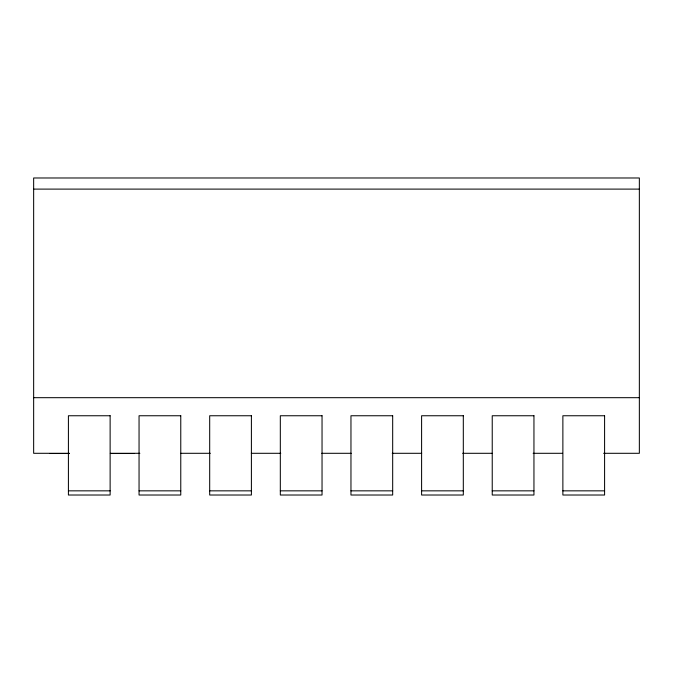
<?xml version="1.0" encoding="UTF-8"?>
<svg xmlns="http://www.w3.org/2000/svg" width="673" height="673" viewBox="0 0 673 673"><rect width="100%" height="100%" fill="white"/><g stroke="black" fill="none" stroke-linecap="round" stroke-linejoin="round"><path stroke-width="1.01" d="M33.65 189.105L639.35 189.105M33.65 397.684L639.35 397.684M69.403 453.299L33.65 453.299L33.65 177.983L639.35 177.983L639.35 453.299L603.597 453.299M110.414 453.299L139.858 453.299M180.869 453.299L210.312 453.299M251.323 453.299L280.767 453.299M321.778 453.299L351.222 453.299M392.233 453.299L421.677 453.299M462.688 453.299L492.131 453.299M533.142 453.299L562.586 453.299M49.659 453.501L69.47 453.501M110.338 453.501L134.356 453.501M68.41 490.844L110.128 490.844M139.05 490.844L180.768 490.844M209.69 490.844L251.399 490.844M280.321 490.844L322.039 490.844M350.961 490.844L392.679 490.844M421.601 490.844L463.31 490.844M492.232 490.844L533.95 490.844M562.872 490.844L604.59 490.844M110.128 415.754L68.41 415.754L68.41 495.017L110.128 495.017L110.128 415.754M180.768 415.754L139.05 415.754L139.05 495.017L180.768 495.017L180.768 415.754M251.399 415.754L209.69 415.754L209.69 495.017L251.399 495.017L251.399 415.754M322.039 415.754L280.321 415.754L280.321 495.017L322.039 495.017L322.039 415.754M392.679 415.754L350.961 415.754L350.961 495.017L392.679 495.017L392.679 415.754M463.31 415.754L421.601 415.754L421.601 495.017L463.31 495.017L463.31 415.754M533.95 415.754L492.232 415.754L492.232 495.017L533.95 495.017L533.95 415.754M604.59 415.754L562.872 415.754L562.872 495.017L604.59 495.017L604.59 415.754"/></g></svg>
